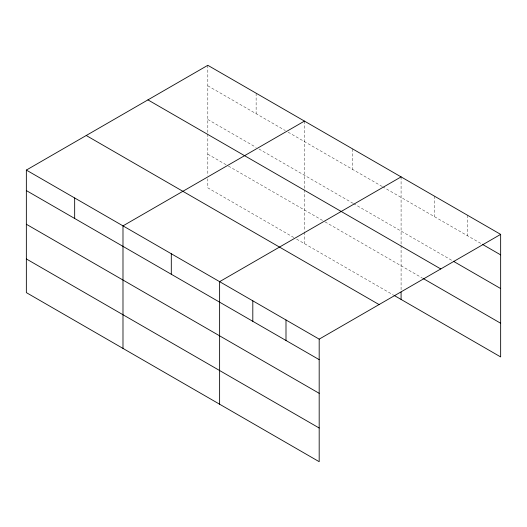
<?xml version="1.0" encoding="UTF-8"?>
<svg xmlns="http://www.w3.org/2000/svg" width="527" height="527" viewBox="0 0 527 527"><rect width="100%" height="100%" fill="white"/><g stroke="black" fill="none" stroke-linecap="round" stroke-linejoin="round"><path stroke-width="0.4" stroke-dasharray="2.63 1.98" d="M207.816 85.809L285.265 130.525M288.104 132.172L381.904 186.321M382.609 186.729L481.586 243.869M207.816 119.484L256.129 147.382M258.974 149.022L352.767 203.172M353.479 203.587L452.634 260.832M207.816 154.18L227.71 165.669M228.422 166.077L324.342 221.459M325.054 221.874L422.272 277.999M293.789 237.493L207.816 187.856L207.816 178.824M296.635 239.133L393.267 294.929M467.462 215.214L467.462 235.721M434.274 196.057L434.274 216.557M401.087 176.894L401.087 244.785M401.087 245.595L401.087 290.403M352.767 148.996L352.767 169.503M304.448 121.105L304.448 188.995M304.448 189.799L304.448 231.327M304.448 232.15L304.448 243.645M256.129 93.207L256.129 113.707M207.816 65.308L207.816 133.206M207.816 134.01L207.816 175.537"/><path stroke-width="0.79" d="M26.35 170.076L319.184 339.144L319.184 461.692L26.35 292.623L26.35 170.076L207.816 65.308L500.65 234.377L500.65 356.924L393.979 295.337M304.448 121.105L122.989 225.872L122.989 348.413M401.087 176.894L219.621 281.662L219.621 404.209M319.184 339.144L500.65 234.377M482.291 244.278L500.65 254.877M453.339 261.24L500.65 288.552M147.929 99.88L440.77 268.948M422.977 278.401L500.65 323.249M86.23 135.505L379.071 304.573M26.35 190.576L319.184 359.645M26.35 224.252L319.184 393.32M26.35 258.948L319.184 428.016M401.087 292.05L401.087 299.441M285.996 319.981L285.996 340.488M252.808 300.825L252.808 321.325M171.301 253.764L171.301 274.271M74.669 197.974L74.669 218.474"/></g></svg>
